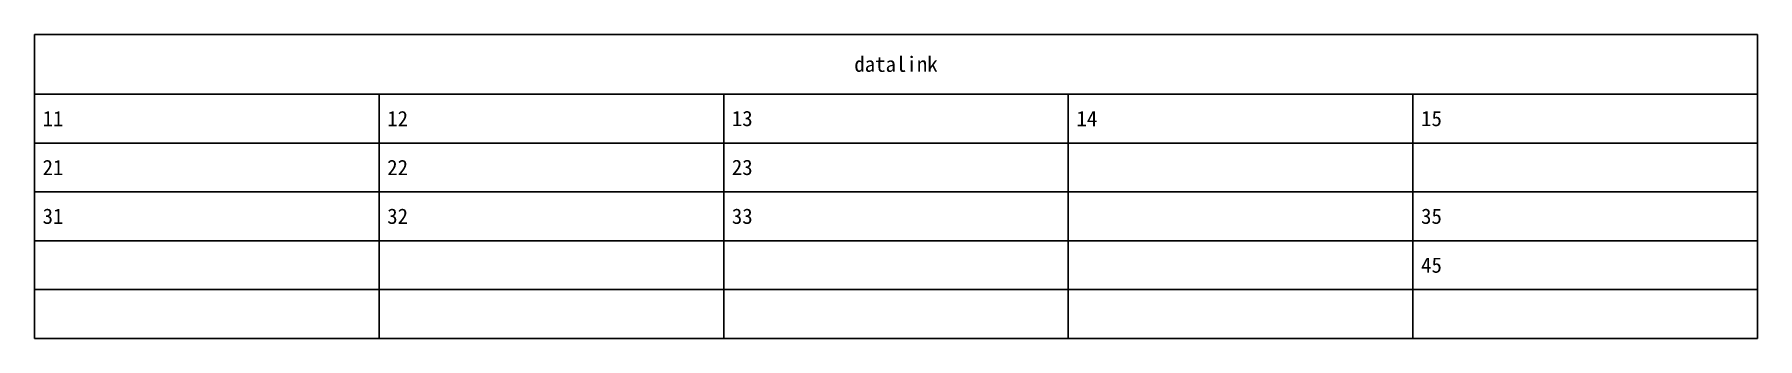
# Model space of a CAD drawing. Header units: millimetres. Extents: x 2330 to 2648, y 1571 to 1627.
import ezdxf

# ---------------------------------------------------------------- set-up
doc = ezdxf.new("R2010")
doc.units = ezdxf.units.MM
doc.styles.get("Standard").update_dxf_attribs({"font": 'arial.ttf'})

# ---------------------------------------------------------------- blocks, each defined once
blk = doc.blocks.new('*T1')
at = {"color": 0, "linetype": 'ByBlock', "lineweight": -2, "transparency": 16777216}
for p, q in [((0, 0), (317.5, 0)), ((0, 0), (0, -56)), ((317.5, 0), (317.5, -56)), ((0, -11), (317.5, -11)), ((63.5, -11), (63.5, -56)), ((127, -11), (127, -56)), ((190.5, -11), (190.5, -56)), ((254, -11), (254, -56)), ((0, -20), (317.5, -20)), ((0, -29), (317.5, -29)), ((0, -38), (317.5, -38)), ((0, -47), (317.5, -47)), ((0, -56), (317.5, -56))]:
    blk.add_line(p, q, dxfattribs=at)
at = {"color": 0, "transparency": 16777216, "char_height": 2.8222}
for s, insert, width, attachment_point in [('{\\f宋体|b0|i0|c134;datalink', (158.75, -5.5), 314.5, 5), ('{\\f宋体|b0|i0|c134;11', (1.5, -15.5), 60.5, 4), ('{\\f宋体|b0|i0|c134;12', (65, -15.5), 60.5, 4), ('{\\f宋体|b0|i0|c134;13', (128.5, -15.5), 60.5, 4), ('{\\f宋体|b0|i0|c134;14', (192, -15.5), 60.5, 4), ('{\\f宋体|b0|i0|c134;15', (255.5, -15.5), 60.5, 4), ('{\\f宋体|b0|i0|c134;21', (1.5, -24.5), 60.5, 4), ('{\\f宋体|b0|i0|c134;22', (65, -24.5), 60.5, 4), ('{\\f宋体|b0|i0|c134;23', (128.5, -24.5), 60.5, 4), ('{\\f宋体|b0|i0|c134;', (192, -24.5), 60.5, 4), ('{\\f宋体|b0|i0|c134;', (255.5, -24.5), 60.5, 4), ('{\\f宋体|b0|i0|c134;31', (1.5, -33.5), 60.5, 4), ('{\\f宋体|b0|i0|c134;32', (65, -33.5), 60.5, 4), ('{\\f宋体|b0|i0|c134;33', (128.5, -33.5), 60.5, 4), ('{\\f宋体|b0|i0|c134;', (192, -33.5), 60.5, 4), ('{\\f宋体|b0|i0|c134;35', (255.5, -33.5), 60.5, 4), ('{\\f宋体|b0|i0|c134;45', (255.5, -42.5), 60.5, 4), ('{\\f宋体|b0|i0|c134;', (1.5, -42.5), 60.5, 4), ('{\\f宋体|b0|i0|c134;', (65, -42.5), 60.5, 4), ('{\\f宋体|b0|i0|c134;', (128.5, -42.5), 60.5, 4), ('{\\f宋体|b0|i0|c134;', (192, -42.5), 60.5, 4)]:
    blk.add_mtext(s, dxfattribs=dict(at, insert=insert, width=width, attachment_point=attachment_point))

msp = doc.modelspace()

# ---------------------------------------------------------------- block references
msp.add_blockref('*T1', (2330.28, 1627.34))

doc.saveas('drawing.dxf')
